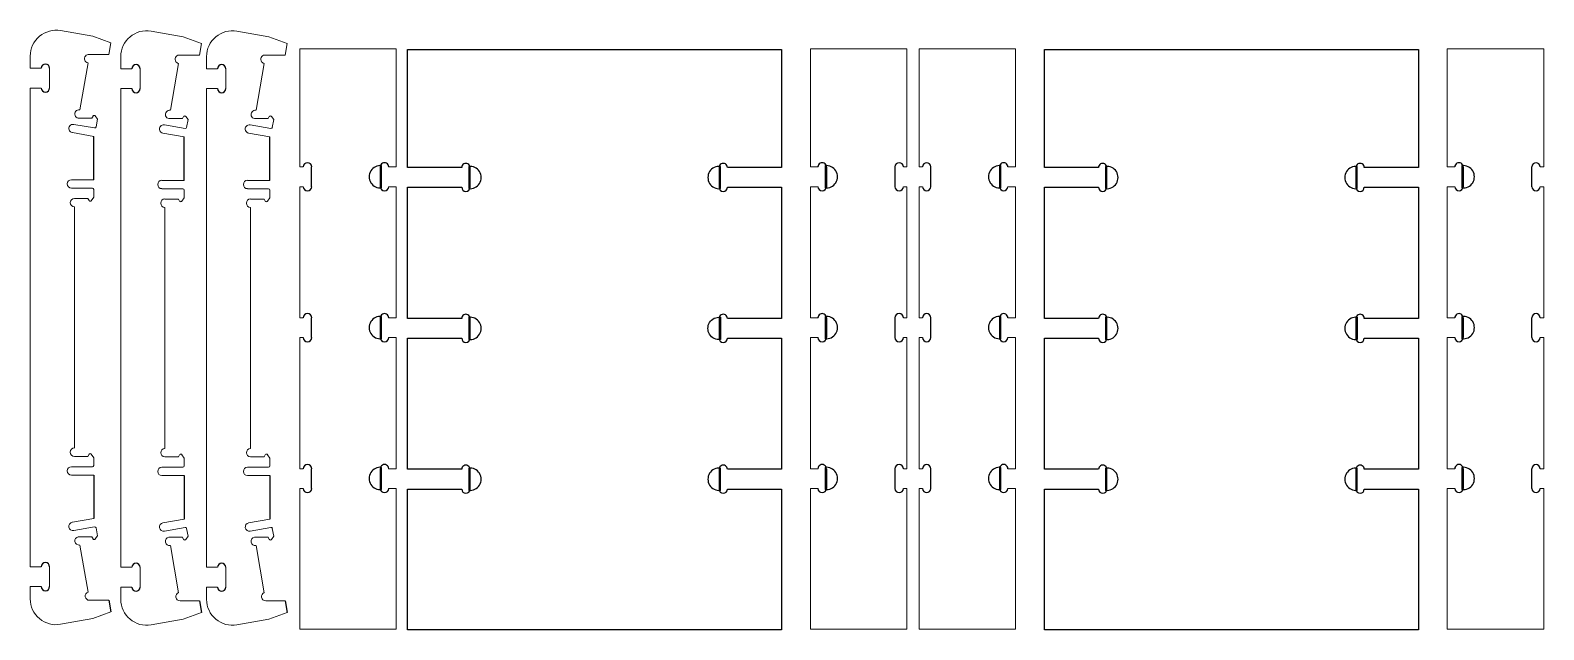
# Paper-space layout 'cutting parts' of a CAD drawing. Header units: millimetres. Extents: x 17 to 1191, y 3450 to 4881.
# Drawn here: x 17 to 1190, y 4416 to 4881 of the extents above; entities that cross this region are included whole.
import ezdxf

# ---------------------------------------------------------------- set-up
doc = ezdxf.new("R2010")
doc.units = ezdxf.units.MM
doc.layers.add('Corte', color=170, linetype='Continuous')

psp = doc.layouts.new('cutting parts')

# ---------------------------------------------------------------- linework, layer by layer
psp.add_line((1045.7, 4658.5), (1045.7, 4641.3))
for points in [[(289.5, 4776.1, 1.123137), (289.5, 4758.9)], [(357.1, 4758.3, 1.123137), (357.1, 4775.5)], [(552.1, 4775.5, 1.123137), (552.1, 4758.3)], [(633.3, 4758.9, 1.123137), (633.3, 4776.1)], [(769.5, 4776.1, 1.123137), (769.5, 4758.9)], [(850.7, 4758.3, 1.123137), (850.7, 4775.5)], [(1045.7, 4775.5, 1.123137), (1045.7, 4758.3)], [(1126.9, 4758.9, 1.123137), (1126.9, 4776.1)], [(289.5, 4659.1, 1.123137), (289.5, 4641.9)], [(357.1, 4641.3, 1.123137), (357.1, 4658.5)], [(552.1, 4641.3, -1.123137), (552.1, 4658.5)], [(633.3, 4641.9, 1.123137), (633.3, 4659.1)], [(769.5, 4659.1, 1.123137), (769.5, 4641.9)], [(850.7, 4641.3, 1.123137), (850.7, 4658.5)], [(1126.9, 4641.9, 1.123137), (1126.9, 4659.1)], [(289.5, 4542.1, 1.123137), (289.5, 4524.9)], [(357.1, 4524.3, 1.123137), (357.1, 4541.5)], [(552.1, 4541.5, 1.123137), (552.1, 4524.3)], [(633.3, 4524.9, 1.123137), (633.3, 4542.1)], [(769.5, 4542.1, 1.123137), (769.5, 4524.9)], [(850.7, 4524.3, 1.123137), (850.7, 4541.5)], [(1045.7, 4541.5, 1.123137), (1045.7, 4524.3)], [(1126.9, 4524.9, 1.123137), (1126.9, 4542.1)]]:
    psp.add_lwpolyline(points, format="xyb", close=True)
psp.add_arc((1044.7, 4649.9), 8.65, 83.3614, 276.6386)
at = {"layer": 'Corte', "color": 7, "linetype": 'Continuous', "lineweight": 15}
for p, q in [((40.7, 4880.8), (65.6, 4876.4)), ((110.9, 4880.4), (135.8, 4876)), ((177.3, 4880.4), (202.2, 4876)), ((65.6, 4876.4), (79.7, 4871.3)), ((79.7, 4871.3), (78.1, 4862.2)), ((135.8, 4876), (149.9, 4870.9)), ((149.9, 4870.9), (148.3, 4861.8)), ((202.2, 4876), (216.3, 4870.9)), ((216.3, 4870.9), (214.7, 4861.8)), ((17.2, 4861.1), (17.2, 4851.6)), ((78.1, 4862.2), (63.1, 4862.2)), ((87.4, 4860.7), (87.4, 4851.2)), ((148.3, 4861.8), (133.3, 4861.8)), ((153.9, 4860.7), (153.9, 4851.2)), ((214.7, 4861.8), (199.7, 4861.8)), ((300.9, 4866.7), (226.1, 4866.7)), ((226.1, 4866.7), (226.1, 4775.1)), ((300.9, 4775.1), (300.9, 4866.7)), ((621.9, 4775.1), (621.9, 4866.7)), ((621.9, 4866.7), (696.7, 4866.7)), ((696.7, 4866.7), (696.7, 4775.1)), ((780.9, 4866.7), (706.1, 4866.7)), ((706.1, 4866.7), (706.1, 4775.1)), ((780.9, 4775.1), (780.9, 4866.7)), ((1115.5, 4775.1), (1115.5, 4866.7)), ((1115.5, 4866.7), (1190.3, 4866.7)), ((1190.3, 4866.7), (1190.3, 4775.1)), ((17.2, 4851.6), (25.7, 4851.6)), ((32.2, 4836.3), (32.2, 4851.6)), ((62, 4855.8), (55.6, 4819.4)), ((87.4, 4851.2), (95.9, 4851.2)), ((102.4, 4835.9), (102.4, 4851.2)), ((132.2, 4855.4), (125.8, 4819)), ((153.9, 4851.2), (162.4, 4851.2)), ((168.9, 4835.9), (168.9, 4851.2)), ((198.6, 4855.4), (192.2, 4819)), ((17.2, 4650.6), (17.2, 4836.3)), ((17.2, 4836.3), (25.7, 4836.3)), ((87.4, 4650.2), (87.4, 4835.9)), ((87.4, 4835.9), (95.9, 4835.9)), ((153.9, 4650.2), (153.9, 4835.9)), ((153.9, 4835.9), (162.4, 4835.9)), ((54.4, 4813), (64.9, 4813)), ((64.9, 4813), (65.9, 4814.6)), ((67.6, 4814.7), (69.3, 4812.2)), ((69.3, 4812.2), (68.2, 4806.1)), ((124.6, 4812.6), (135.1, 4812.6)), ((135.1, 4812.6), (136.1, 4814.2)), ((137.8, 4814.3), (139.5, 4811.8)), ((139.5, 4811.8), (138.4, 4805.7)), ((191.1, 4812.6), (201.6, 4812.6)), ((201.6, 4812.6), (202.5, 4814.2)), ((204.2, 4814.3), (205.9, 4811.8)), ((205.9, 4811.8), (204.8, 4805.7)), ((66.4, 4798.8), (49.9, 4801.7)), ((67.1, 4805.3), (51, 4808.1)), ((136.6, 4798.4), (120.1, 4801.3)), ((137.3, 4804.9), (121.2, 4807.7)), ((203, 4798.4), (186.5, 4801.3)), ((203.7, 4804.9), (187.6, 4807.7)), ((226.1, 4775.1), (228.8, 4775.1)), ((295, 4775.1), (300.9, 4775.1)), ((627.8, 4775.1), (621.9, 4775.1)), ((696.7, 4775.1), (694, 4775.1)), ((706.1, 4775.1), (708.8, 4775.1)), ((775, 4775.1), (780.9, 4775.1)), ((1121.4, 4775.1), (1115.5, 4775.1)), ((1190.3, 4775.1), (1187.6, 4775.1)), ((66.4, 4765.1), (49.1, 4765.1)), ((136.6, 4764.7), (119.3, 4764.7)), ((203, 4764.7), (185.7, 4764.7)), ((65.4, 4758.6), (49.1, 4758.6)), ((66.4, 4751.6), (64.5, 4748.9)), ((66.4, 4757.6), (66.4, 4751.6)), ((135.6, 4758.2), (119.3, 4758.2)), ((136.6, 4751.2), (134.7, 4748.5)), ((136.6, 4757.2), (136.6, 4751.2)), ((202, 4758.2), (185.7, 4758.2)), ((203, 4751.2), (201.1, 4748.5)), ((203, 4757.2), (203, 4751.2)), ((228.8, 4759.8), (226.1, 4759.8)), ((226.1, 4759.8), (226.1, 4658.1)), ((300.9, 4759.8), (295, 4759.8)), ((300.9, 4658.1), (300.9, 4759.8)), ((621.9, 4658.1), (621.9, 4759.8)), ((621.9, 4759.8), (627.8, 4759.8)), ((694, 4759.8), (696.7, 4759.8)), ((696.7, 4759.8), (696.7, 4658.1)), ((708.8, 4759.8), (706.1, 4759.8)), ((706.1, 4759.8), (706.1, 4658.1)), ((780.9, 4759.8), (775, 4759.8)), ((780.9, 4658.1), (780.9, 4759.8)), ((1115.5, 4658.1), (1115.5, 4759.8)), ((1115.5, 4759.8), (1121.4, 4759.8)), ((1187.6, 4759.8), (1190.3, 4759.8)), ((1190.3, 4759.8), (1190.3, 4658.1)), ((61.9, 4750.6), (51.4, 4750.6)), ((51.4, 4744.1), (51.4, 4650.6)), ((62.8, 4749), (61.9, 4750.6)), ((132.1, 4750.2), (121.6, 4750.2)), ((121.6, 4743.7), (121.6, 4650.2)), ((133, 4748.6), (132.1, 4750.2)), ((198.5, 4750.2), (188, 4750.2)), ((188, 4743.7), (188, 4650.2)), ((199.4, 4748.6), (198.5, 4750.2)), ((226.1, 4658.1), (228.8, 4658.1)), ((295, 4658.1), (300.9, 4658.1)), ((627.8, 4658.1), (621.9, 4658.1)), ((696.7, 4658.1), (694, 4658.1)), ((706.1, 4658.1), (708.8, 4658.1)), ((775, 4658.1), (780.9, 4658.1)), ((1121.4, 4658.1), (1115.5, 4658.1)), ((1190.3, 4658.1), (1187.6, 4658.1)), ((17.2, 4650.6), (17.2, 4465)), ((51.4, 4557.1), (51.4, 4650.6)), ((87.4, 4650.2), (87.4, 4464.6)), ((121.6, 4556.7), (121.6, 4650.2)), ((153.9, 4650.2), (153.9, 4464.6)), ((188, 4556.7), (188, 4650.2)), ((228.8, 4642.8), (226.1, 4642.8)), ((226.1, 4642.8), (226.1, 4541.1)), ((300.9, 4642.8), (295, 4642.8)), ((300.9, 4541.1), (300.9, 4642.8)), ((621.9, 4541.1), (621.9, 4642.8)), ((621.9, 4642.8), (627.8, 4642.8)), ((694, 4642.8), (696.7, 4642.8)), ((696.7, 4642.8), (696.7, 4541.1)), ((708.8, 4642.8), (706.1, 4642.8)), ((706.1, 4642.8), (706.1, 4541.1)), ((780.9, 4642.8), (775, 4642.8)), ((780.9, 4541.1), (780.9, 4642.8)), ((1115.5, 4541.1), (1115.5, 4642.8)), ((1115.5, 4642.8), (1121.4, 4642.8)), ((1187.6, 4642.8), (1190.3, 4642.8)), ((1190.3, 4642.8), (1190.3, 4541.1)), ((62.8, 4552.3), (61.9, 4550.6)), ((66.4, 4549.6), (64.5, 4552.3)), ((133, 4551.9), (132.1, 4550.2)), ((136.6, 4549.2), (134.7, 4551.9)), ((199.4, 4551.9), (198.5, 4550.2)), ((203, 4549.2), (201.1, 4551.9)), ((65.4, 4542.6), (49.1, 4542.6)), ((61.9, 4550.6), (51.4, 4550.6)), ((66.4, 4543.6), (66.4, 4549.6)), ((135.6, 4542.2), (119.3, 4542.2)), ((132.1, 4550.2), (121.6, 4550.2)), ((136.6, 4543.2), (136.6, 4549.2)), ((202, 4542.2), (185.7, 4542.2)), ((198.5, 4550.2), (188, 4550.2)), ((203, 4543.2), (203, 4549.2)), ((226.1, 4541.1), (228.8, 4541.1)), ((295, 4541.1), (300.9, 4541.1)), ((627.8, 4541.1), (621.9, 4541.1)), ((696.7, 4541.1), (694, 4541.1)), ((706.1, 4541.1), (708.8, 4541.1)), ((775, 4541.1), (780.9, 4541.1)), ((1121.4, 4541.1), (1115.5, 4541.1)), ((1190.3, 4541.1), (1187.6, 4541.1)), ((66.4, 4536.1), (49.1, 4536.1)), ((136.6, 4535.7), (119.3, 4535.7)), ((203, 4535.7), (185.7, 4535.7)), ((226.1, 4525.8), (226.1, 4416.7)), ((228.8, 4525.8), (226.1, 4525.8)), ((300.9, 4525.8), (295, 4525.8)), ((300.9, 4416.7), (300.9, 4525.8)), ((621.9, 4416.7), (621.9, 4525.8)), ((621.9, 4525.8), (627.8, 4525.8)), ((694, 4525.8), (696.7, 4525.8)), ((696.7, 4525.8), (696.7, 4416.7)), ((706.1, 4525.8), (706.1, 4416.7)), ((708.8, 4525.8), (706.1, 4525.8)), ((780.9, 4525.8), (775, 4525.8)), ((780.9, 4416.7), (780.9, 4525.8)), ((1115.5, 4416.7), (1115.5, 4525.8)), ((1115.5, 4525.8), (1121.4, 4525.8)), ((1187.6, 4525.8), (1190.3, 4525.8)), ((1190.3, 4525.8), (1190.3, 4416.7)), ((66.4, 4502.4), (49.9, 4499.5)), ((67.1, 4496), (51, 4493.1)), ((69.3, 4489.1), (68.2, 4495.2)), ((136.6, 4502), (120.1, 4499.1)), ((137.3, 4495.6), (121.2, 4492.7)), ((139.5, 4488.7), (138.4, 4494.7)), ((203, 4502), (186.5, 4499.1)), ((203.7, 4495.6), (187.6, 4492.7)), ((205.9, 4488.7), (204.8, 4494.7)), ((54.4, 4488.3), (64.9, 4488.3)), ((62, 4445.3), (55.6, 4481.9)), ((64.9, 4488.3), (65.9, 4486.6)), ((67.6, 4486.6), (69.3, 4489.1)), ((124.6, 4487.9), (135.1, 4487.9)), ((132.2, 4444.9), (125.8, 4481.5)), ((135.1, 4487.9), (136.1, 4486.2)), ((137.8, 4486.2), (139.5, 4488.7)), ((191.1, 4487.9), (201.6, 4487.9)), ((198.6, 4444.9), (192.2, 4481.5)), ((201.6, 4487.9), (202.5, 4486.2)), ((204.2, 4486.2), (205.9, 4488.7)), ((17.2, 4465), (25.7, 4465)), ((32.2, 4465), (32.2, 4449.7)), ((87.4, 4464.6), (95.9, 4464.6)), ((102.4, 4464.6), (102.4, 4449.3)), ((153.9, 4464.6), (162.4, 4464.6)), ((168.9, 4464.6), (168.9, 4449.3)), ((17.2, 4440.1), (17.2, 4449.7)), ((17.2, 4449.7), (25.7, 4449.7)), ((87.4, 4439.7), (87.4, 4449.3)), ((87.4, 4449.3), (95.9, 4449.3)), ((153.9, 4439.7), (153.9, 4449.3)), ((153.9, 4449.3), (162.4, 4449.3)), ((78.1, 4439), (63.1, 4439)), ((148.3, 4438.6), (133.3, 4438.6)), ((214.7, 4438.6), (199.7, 4438.6)), ((40.7, 4420.4), (65.6, 4424.8)), ((65.6, 4424.8), (79.7, 4430)), ((110.9, 4420), (135.8, 4424.4)), ((135.8, 4424.4), (149.9, 4429.6)), ((177.3, 4420), (202.2, 4424.4)), ((202.2, 4424.4), (216.3, 4429.6)), ((226.1, 4416.7), (300.9, 4416.7)), ((696.7, 4416.7), (621.9, 4416.7)), ((706.1, 4416.7), (780.9, 4416.7)), ((1190.3, 4416.7), (1115.5, 4416.7))]:
    psp.add_line(p, q, dxfattribs=at)
at = {"layer": 'Corte'}
for p, q in [((803.2, 4774.6), (803.2, 4866.2)), ((803.2, 4866.2), (1093.2, 4866.2)), ((1093.2, 4866.2), (1093.2, 4774.6)), ((66.4, 4765.1), (66.4, 4798.8)), ((136.6, 4764.7), (136.6, 4798.4)), ((203, 4764.7), (203, 4798.4)), ((235.3, 4759.8), (235.3, 4775.1)), ((288.5, 4775.1), (288.5, 4759.8)), ((634.3, 4775.1), (634.3, 4759.8)), ((687.5, 4759.8), (687.5, 4775.1)), ((715.3, 4759.8), (715.3, 4775.1)), ((768.5, 4775.1), (768.5, 4759.8)), ((845.2, 4774.6), (803.2, 4774.6)), ((851.7, 4759.3), (851.7, 4774.6)), ((1044.7, 4774.6), (1044.7, 4759.3)), ((1093.2, 4774.6), (1051.2, 4774.6)), ((1127.9, 4775.1), (1127.9, 4759.8)), ((1181.1, 4759.8), (1181.1, 4775.1)), ((235.3, 4642.8), (235.3, 4658.1)), ((288.5, 4658.1), (288.5, 4642.8)), ((634.3, 4658.1), (634.3, 4642.8)), ((687.5, 4642.8), (687.5, 4658.1)), ((715.3, 4642.8), (715.3, 4658.1)), ((768.5, 4658.1), (768.5, 4642.8)), ((1127.9, 4658.1), (1127.9, 4642.8)), ((1181.1, 4642.8), (1181.1, 4658.1)), ((235.3, 4525.8), (235.3, 4541.1)), ((288.5, 4541.1), (288.5, 4525.8)), ((634.3, 4541.1), (634.3, 4525.8)), ((687.5, 4525.8), (687.5, 4541.1)), ((715.3, 4525.8), (715.3, 4541.1)), ((768.5, 4541.1), (768.5, 4525.8)), ((1127.9, 4541.1), (1127.9, 4525.8)), ((1181.1, 4525.8), (1181.1, 4541.1)), ((66.4, 4536.1), (66.4, 4502.4)), ((136.6, 4535.7), (136.6, 4502)), ((203, 4535.7), (203, 4502)), ((78.1, 4439), (79.7, 4430)), ((148.3, 4438.6), (149.9, 4429.6)), ((214.7, 4438.6), (216.3, 4429.6))]:
    psp.add_line(p, q, dxfattribs=at)
for points in [[(351.6, 4759.3, 1), (358.1, 4759.3), (358.1, 4774.6, 1.000009), (351.6, 4774.6), (309.6, 4774.6), (309.6, 4866.2), (599.6, 4866.2), (599.6, 4774.6), (557.6, 4774.6, 1.00001), (551.1, 4774.6), (551.1, 4759.3, 1), (557.6, 4759.3)], [(351.6, 4642.3, 1), (358.1, 4642.3), (358.1, 4657.6, 1.000009), (351.6, 4657.6), (309.6, 4657.6), (309.6, 4759.3), (351.6, 4759.3)], [(557.6, 4759.3), (599.6, 4759.3), (599.6, 4657.6), (557.6, 4657.6, 1.00001), (551.1, 4657.6, 1.00001)], [(845.2, 4642.3, 1), (851.7, 4642.3), (851.7, 4657.6, 1.000009), (845.2, 4657.6), (803.2, 4657.6), (803.2, 4759.3), (845.2, 4759.3)], [(1051.2, 4759.3), (1093.2, 4759.3), (1093.2, 4657.6), (1051.2, 4657.6, 1.00001), (1044.7, 4657.6, 1.00001)], [(551.1, 4657.6), (551.1, 4642.3, 1), (557.6, 4642.3)], [(1044.7, 4657.6), (1044.7, 4642.3, 0.999998), (1051.2, 4642.3, 0.999998)], [(557.6, 4525.3), (599.6, 4525.3), (599.6, 4416.2), (309.6, 4416.2), (309.6, 4525.3), (351.6, 4525.3, 1), (358.1, 4525.3), (358.1, 4540.6, 1.000009), (351.6, 4540.6), (309.6, 4540.6), (309.6, 4642.3), (351.6, 4642.3)], [(557.6, 4642.3), (599.6, 4642.3), (599.6, 4540.6), (557.6, 4540.6, 1.00001), (551.1, 4540.6), (551.1, 4525.3, 1), (557.6, 4525.3)], [(1051.2, 4525.3), (1093.2, 4525.3), (1093.2, 4416.2), (803.2, 4416.2), (803.2, 4525.3), (845.2, 4525.3, 1), (851.7, 4525.3), (851.7, 4540.6, 1.000009), (845.2, 4540.6), (803.2, 4540.6), (803.2, 4642.3), (845.2, 4642.3)], [(1051.2, 4642.3), (1093.2, 4642.3), (1093.2, 4540.6), (1051.2, 4540.6, 1.00001), (1044.7, 4540.6), (1044.7, 4525.3, 1), (1051.2, 4525.3)]]:
    psp.add_lwpolyline(points, format="xyb", dxfattribs=at)
at = {"layer": 'Corte', "color": 7, "linetype": 'Continuous', "lineweight": 15}
for centre, radius, start, end in [((37.2, 4861.1), 20, 80, 180), ((107.4, 4860.7), 20, 80, 180), ((173.9, 4860.7), 20, 80, 180), ((62.5, 4859), 3.25, 79.9999, 259.9999), ((132.8, 4858.6), 3.25, 79.9999, 259.9999), ((199.2, 4858.6), 3.25, 79.9999, 259.9999), ((55, 4816.2), 3.25, 79.9999, 259.9999), ((66.7, 4814.1), 1, 34.4968, 150), ((125.2, 4815.8), 3.25, 79.9999, 259.9999), ((137, 4813.7), 1, 34.4968, 150), ((191.6, 4815.8), 3.25, 79.9999, 259.9999), ((203.4, 4813.7), 1, 34.4968, 150), ((50.4, 4804.9), 3.25, 79.9999, 259.9999), ((67.2, 4806.3), 1, 260, 350), ((120.6, 4804.5), 3.25, 79.9999, 259.9999), ((137.4, 4805.9), 1, 260, 350), ((187.1, 4804.5), 3.25, 79.9999, 259.9999), ((203.9, 4805.9), 1, 260, 350), ((49.1, 4761.9), 3.25, 90, 270), ((119.3, 4761.5), 3.25, 90, 270), ((185.7, 4761.5), 3.25, 90, 270), ((65.4, 4757.6), 1, 0, 90), ((135.6, 4757.2), 1, 0, 90), ((202, 4757.2), 1, 0, 90), ((51.4, 4747.4), 3.25, 90, 270), ((63.7, 4749.5), 1, 210, 325.5032), ((121.6, 4747), 3.25, 90, 270), ((133.9, 4749.1), 1, 210, 325.5032), ((188, 4747), 3.25, 90, 270), ((200.3, 4749.1), 1, 210, 325.5032), ((51.4, 4553.9), 3.25, 90, 270), ((63.7, 4551.8), 1, 34.4968, 150), ((121.6, 4553.5), 3.25, 90, 270), ((133.9, 4551.4), 1, 34.4968, 150), ((188, 4553.5), 3.25, 90, 270), ((200.3, 4551.4), 1, 34.4968, 150), ((49.1, 4539.4), 3.25, 90, 270), ((65.4, 4543.6), 1, 270, 0), ((119.3, 4539), 3.25, 90, 270), ((135.6, 4543.2), 1, 270, 0), ((185.7, 4539), 3.25, 90, 270), ((202, 4543.2), 1, 270, 0), ((50.4, 4496.3), 3.25, 100.0001, 280.0001), ((67.2, 4495), 1, 10, 100), ((120.6, 4495.9), 3.25, 100.0001, 280.0001), ((137.4, 4494.6), 1, 10, 100), ((187.1, 4495.9), 3.25, 100.0001, 280.0001), ((203.9, 4494.6), 1, 10, 100), ((55, 4485.1), 3.25, 100.0001, 280.0001), ((66.7, 4487.1), 1, 210, 325.5032), ((125.2, 4484.7), 3.25, 100.0001, 280.0001), ((137, 4486.7), 1, 210, 325.5032), ((191.6, 4484.7), 3.25, 100.0001, 280.0001), ((203.4, 4486.7), 1, 210, 325.5032), ((37.2, 4440.1), 20, 180, 280), ((63.1, 4442.3), 3.25, 110, 270), ((107.4, 4439.7), 20, 180, 280), ((133.3, 4441.9), 3.25, 110, 270), ((173.9, 4439.7), 20, 180, 280), ((199.7, 4441.9), 3.25, 110, 270)]:
    psp.add_arc(centre, radius, start, end, dxfattribs=at)
at = {"layer": 'Corte'}
for centre, start, end in [((29, 4851.6), 0, 180), ((99.2, 4851.2), 0, 180), ((165.6, 4851.2), 0, 180), ((29, 4836.3), 180, 0), ((99.2, 4835.9), 180, 0), ((165.6, 4835.9), 180, 0), ((232.1, 4775.1), 0, 180), ((291.8, 4775.1), 359.9988, 180), ((631, 4775.1), 0, 180.0012), ((690.7, 4775.1), 0, 180), ((712, 4775.1), 0, 180), ((771.7, 4775.1), 359.9988, 180), ((848.4, 4774.6), 0, 180.0011), ((1047.9, 4774.6), 359.9988, 180), ((1124.6, 4775.1), 0, 180.0012), ((1184.3, 4775.1), 0, 180), ((232.1, 4759.8), 180, 0), ((291.8, 4759.8), 180, 0), ((631, 4759.8), 180, 0), ((690.7, 4759.8), 180, 0), ((712, 4759.8), 180, 0), ((771.7, 4759.8), 180, 0), ((848.4, 4759.3), 180, 0), ((1047.9, 4759.3), 180, 0), ((1124.6, 4759.8), 180, 0), ((1184.3, 4759.8), 180, 0), ((232.1, 4658.1), 0, 180), ((291.8, 4658.1), 0, 180.0012), ((631, 4658.1), 359.9988, 180), ((690.7, 4658.1), 0, 180), ((712, 4658.1), 0, 180), ((771.7, 4658.1), 0, 180.0012), ((1124.6, 4658.1), 359.9988, 180), ((1184.3, 4658.1), 0, 180), ((232.1, 4642.8), 180, 0), ((291.8, 4642.8), 180, 0), ((631, 4642.8), 180, 0), ((690.7, 4642.8), 180, 0), ((712, 4642.8), 180, 0), ((771.7, 4642.8), 180, 0), ((1124.6, 4642.8), 180, 0), ((1184.3, 4642.8), 180, 0), ((232.1, 4541.1), 0, 180), ((291.8, 4541.1), 359.9988, 180), ((631, 4541.1), 0, 180.0012), ((690.7, 4541.1), 0, 180), ((712, 4541.1), 0, 180), ((771.7, 4541.1), 359.9988, 180), ((1124.6, 4541.1), 0, 180.0012), ((1184.3, 4541.1), 0, 180), ((232.1, 4525.8), 180, 0), ((291.8, 4525.8), 180, 0), ((631, 4525.8), 180, 0), ((690.7, 4525.8), 180, 0), ((712, 4525.8), 180, 0), ((771.7, 4525.8), 180, 0), ((1124.6, 4525.8), 180, 0), ((1184.3, 4525.8), 180, 0), ((29, 4465), 0, 180), ((99.2, 4464.6), 0, 180), ((165.6, 4464.6), 0, 180), ((29, 4449.7), 180, 0), ((99.2, 4449.3), 180, 0), ((165.6, 4449.3), 180, 0)]:
    psp.add_arc(centre, 3.25, start, end, dxfattribs=at)

doc.saveas('drawing.dxf')
